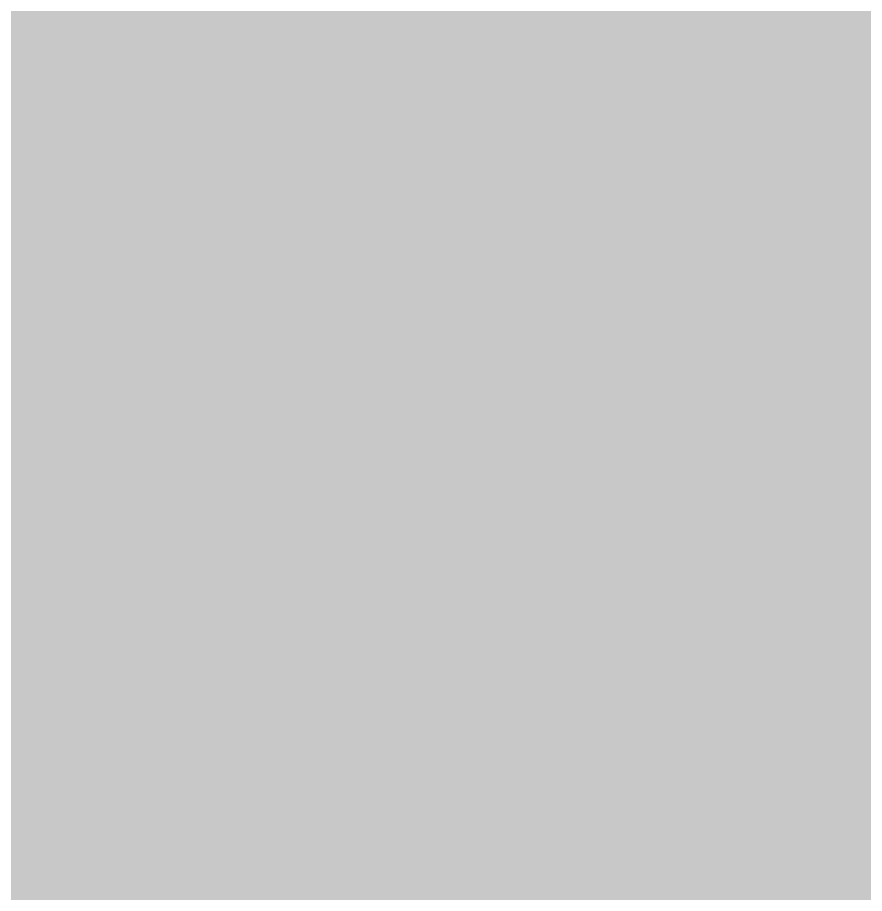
# Model space of a CAD drawing. Header units: millimetres. Extents: x -11450 to 1579, y -1115 to 3078.
# Drawn here: x -3999.71675 to -3999.68595, y 1100.7414 to 1100.77324 of the extents above; entities that cross this region are included whole.
import ezdxf

# ---------------------------------------------------------------- set-up
doc = ezdxf.new("R2010")
doc.units = ezdxf.units.MM
doc.layers.add('G-XREF-____-OTLN', color=8, linetype='Continuous', lineweight=9)
doc.layers.add('M-EQPM-____-OTLN', color=50, linetype='Continuous', lineweight=9)

# ---------------------------------------------------------------- blocks, each defined once
blk = doc.blocks.new('Filter column D940 26_01_26 - ASY SLM 1600 Filter column D940_iam-1452039-Разрез 11')
at = {"layer": 'G-XREF-____-OTLN'}
blk.add_open_spline([(-4207.697766, 1157.254539), (-4205.983076, 1161.353254), (-4202.356073, 1169.452568), (-4196.319314, 1181.317899), (-4189.744342, 1192.797688), (-4182.680686, 1203.836108), (-4175.213489, 1214.347205), (-4167.345089, 1224.375245), (-4159.051987, 1233.975162), (-4150.26716, 1243.221723), (-4141.047994, 1252.043167), (-4131.464007, 1260.381598), (-4121.437916, 1268.30412), (-4110.914263, 1275.832435), (-4099.839921, 1282.967284), (-4088.30182, 1289.618318), (-4076.364938, 1295.727805), (-4064.144528, 1301.230587), (-4051.625401, 1306.132682), (-4034.513783, 1311.860495), (-4012.664686, 1317.366956), (-3986.443074, 1321.259357), (-3960, 1322.565167), (-3933.556926, 1321.259357), (-3907.335314, 1317.366956), (-3885.486217, 1311.860495), (-3868.374599, 1306.132682), (-3855.855472, 1301.230587), (-3843.635062, 1295.727805), (-3831.69818, 1289.618318), (-3820.160079, 1282.967284), (-3809.085737, 1275.832435), (-3798.562084, 1268.30412), (-3788.535993, 1260.381598), (-3778.952006, 1252.043167), (-3769.73284, 1243.221723), (-3760.948013, 1233.975162), (-3752.654911, 1224.375245), (-3744.786511, 1214.347205), (-3737.319314, 1203.836108), (-3730.255658, 1192.797688), (-3723.680686, 1181.317899), (-3717.643927, 1169.452568), (-3712.203422, 1157.303597), (-3707.355785, 1144.860281), (-3703.109853, 1132.11534), (-3699.509077, 1119.178125), (-3696.574302, 1106.148251), (-3694.302588, 1093.071777), (-3692.142171, 1075.550621), (-3691.5, 1062.381423), (-3691.5, 1053.629897)], degree=3, knots=[-0.875, -0.875, -0.875, -0.875, -0.859375, -0.84375, -0.828125, -0.8125, -0.796875, -0.78125, -0.765625, -0.75, -0.734375, -0.71875, -0.703125, -0.6875, -0.671875, -0.65625, -0.640625, -0.625, -0.609375, -0.59375, -0.5625, -0.53125, -0.5, -0.46875, -0.4375, -0.40625, -0.390625, -0.375, -0.359375, -0.34375, -0.328125, -0.3125, -0.296875, -0.28125, -0.265625, -0.25, -0.234375, -0.21875, -0.203125, -0.1875, -0.171875, -0.15625, -0.140625, -0.125, -0.109375, -0.09375, -0.078125, -0.0625, -0.046875, -0.03125, 0, 0, 0, 0], dxfattribs=at)
blk = doc.blocks.new('Filter column D940 26_01_26 - Standard-1452046-Разрез 11')
blk.add_blockref('Filter column D940 26_01_26 - ASY SLM 1600 Filter column D940_iam-1452039-Разрез 11', (0, 0))
blk = doc.blocks.new('Filter column D940 26_01_26 - ASY SLM 1600 Filter column D940_iam-V168-Разрез 11')
at = {"layer": 'G-XREF-____-OTLN'}
h = blk.add_hatch(color=9, dxfattribs=at)
h.paths.add_polyline_path([(-4026.24588, 796.574317), (-4000.940199, 821.698844), (-3971.821068, 1009.923349), (-3961.938629, 1008.394494), (-3988.984952, 833.568507), (-3938.733508, 883.46022), (-3958.061371, 1008.394494), (-3948.178932, 1009.923349), (-3929.716895, 892.412286), (-3898.618584, 923.287976), (-3943.873381, 1011.322307), (-3934.979681, 1015.894189), (-3891.174149, 930.679119), (-3867.908714, 953.778005), (-3931.842913, 1018.173185), (-3924.74649, 1025.218807), (-3800.968494, 900.54834), (-3773.556563, 953.872877), (-3922.085514, 1028.881327), (-3917.577644, 1037.807643), (-3768.984563, 962.766806), (-3743.314351, 1013.446669), (-3916.379505, 1041.495135), (-3914.779692, 1051.366335), (-3738.15438, 1022.740879), (-3703.510581, 1090.133595), (-3914.779692, 1055.893459), (-3916.379505, 1065.764659), (-3699.103199, 1100.978375), (-3704.498416, 1124.998143), (-3711.618086, 1147.379802), (-3721.098954, 1168.675649), (-3917.577644, 1069.452151), (-3922.085514, 1078.378467), (-3725.55289, 1177.629202), (-3729.205389, 1184.462126), (-3783.556152, 1224.249344), (-3924.74649, 1082.040988), (-3931.842913, 1089.086609), (-3791.74709, 1230.245481), (-3843.94463, 1268.456442), (-3934.979681, 1091.365605), (-3943.873381, 1095.937487), (-3852.114215, 1274.436947), (-3907.21029, 1314.304813), (-3911.297423, 1315.010506), (-3914.50383, 1315.010506), (-3948.178932, 1097.336445), (-3958.061371, 1098.8653), (-3924.409533, 1316.388984), (-3954.553458, 1319.558019), (-3964.288906, 1319.537337), (-3980.552741, 1219.185927), (-3961.938629, 1098.8653), (-3971.821068, 1097.336445), (-3985.729848, 1187.242052), (-3994.678547, 1132.026624), (-3976.126619, 1095.937487), (-3985.020319, 1091.365605), (-3997.396611, 1115.255578), (-3999.746035, 1100.759117), (-3988.157087, 1089.086609), (-3995.25351, 1082.040988), (-4001.723514, 1088.557642), (-4002.960263, 1080.92663), (-3997.914486, 1078.378467), (-4002.422356, 1069.452151), (-4004.638532, 1070.571341), (-4004.99971, 1065.988187), (-4003.620495, 1065.764659), (-4005.220308, 1055.893459), (-4007.017359, 1055.893459), (-4007.819332, 1050.945114), (-4005.220308, 1051.366335), (-4003.620495, 1041.495135), (-4009.505455, 1040.541366), (-4010.619404, 1033.66806), (-4002.422356, 1037.807643), (-3997.914486, 1028.881327), (-4012.596882, 1021.466585), (-4015.253512, 1005.074599), (-3995.25351, 1025.218807), (-3988.157087, 1018.173185), (-4018.002532, 988.112547), (-4026.61307, 934.98365), (-3985.020319, 1015.894189), (-3976.126619, 1011.322307), (-4031.790176, 903.039775), (-4047.919725, 803.516939), (-4027.108555, 796.83603)])
h.paths.add_polyline_path([(-3867.857914, 804.888748), (-3852.866528, 810.167256), (-3845.284926, 814.339415), (-3843.948787, 816.93861), (-3867.857914, 863.449126), (-3867.857914, 806.129322)])
h.paths.add_polyline_path([(-4095.375116, 825.74673), (-4095.375116, 910.182087), (-4143.239496, 861.972593), (-4123.300219, 844.550795), (-4110.822481, 834.664743), (-4098.065466, 827.299912)])
h.paths.add_polyline_path([(-3838.32683, 827.875025), (-3805.775655, 891.196951), (-3867.857914, 953.726838), (-3867.857914, 885.321956), (-3840.471489, 832.047039)])
h.paths.add_polyline_path([(-4150.679971, 868.671682), (-4095.375116, 924.375299), (-4095.375116, 979.662836), (-4194.447057, 929.630619), (-4184.173381, 911.264237), (-4163.7286, 883.810249), (-4152.794353, 870.575383)])
h.paths.add_polyline_path([(-4198.900683, 938.584328), (-4166.805536, 954.792665), (-4166.805536, 1015.047927), (-4220.897203, 1006.281354), (-4215.413716, 981.972997), (-4208.309404, 959.715204), (-4200.265492, 941.64953)])
h.paths.add_polyline_path([(-4162.255312, 957.090568), (-4095.375116, 990.865666), (-4095.375116, 1026.624571), (-4129.340521, 1021.119838), (-4160.650237, 960.212927)])
h.paths.add_polyline_path([(-3959.838353, 1008.630187), (-3982.639845, 1014.739829), (-3999.051715, 1031.270032), (-4004.99971, 1053.791544), (-3998.890068, 1076.269742), (-3982.359865, 1092.681612), (-3959.838353, 1098.629607), (-3937.360155, 1092.519965), (-3920.948285, 1075.989762), (-3915.00029, 1053.46825), (-3921.109932, 1030.990052), (-3937.640135, 1014.578182), (-3958.925947, 1008.878182)])
h.paths.add_polyline_path([(-3960, 1011.670013), (-3938.869478, 1017.441074), (-3923.551733, 1033.054447), (-3918.082808, 1053.791544), (-3923.811177, 1074.760419), (-3939.42455, 1090.078165), (-3960.161647, 1095.547089), (-3981.130522, 1089.81872), (-3996.448267, 1074.205347), (-4001.917192, 1053.46825), (-3996.188823, 1032.499375), (-3980.57545, 1017.18163), (-3960.15087, 1011.709859)])
h.paths.add_polyline_path([(-4222.804199, 1016.10277), (-4166.805536, 1025.178407), (-4166.805536, 1082.081387), (-4222.803612, 1091.156929), (-4225.040465, 1068.451741), (-4224.7356, 1035.717766), (-4223.315188, 1021.292291)])
h.paths.add_polyline_path([(-4123.659565, 1032.171024), (-4095.375116, 1036.755052), (-4095.375116, 1070.504743), (-4103.294043, 1071.788154), (-4120.762013, 1037.807643)])
h.paths.add_polyline_path([(-4095.375116, 1080.635223), (-4095.375116, 1087.192872), (-4098.486881, 1081.139543)])
h.paths.add_polyline_path([(-4166.805536, 1092.211867), (-4166.805536, 1152.467129), (-4198.901046, 1168.675649), (-4210.048155, 1142.974032), (-4216.471037, 1121.802581), (-4220.896801, 1100.978375), (-4186.641781, 1095.426704)])
h.paths.add_polyline_path([(-4166.805536, 1163.66996), (-4166.805536, 1202.732553), (-4190.325217, 1185.340247), (-4194.44711, 1177.629202), (-4181.235004, 1170.95697)])
blk.add_arc((-3960, 1053.629897), 335, 134.83998755, 270.00146785, dxfattribs=at)
blk.add_arc((-3960, 1053.629897), 335, 134.83998755, 270.00146785, dxfattribs=at)
blk = doc.blocks.new('Filter column D940 26_01_26 - Standard-V169-Разрез 11')
blk.add_blockref('Filter column D940 26_01_26 - ASY SLM 1600 Filter column D940_iam-V168-Разрез 11', (0, 0))

msp = doc.modelspace()

# ---------------------------------------------------------------- block references
at = {"layer": 'M-EQPM-____-OTLN'}
for name in ['Filter column D940 26_01_26 - Standard-1452046-Разрез 11', 'Filter column D940 26_01_26 - Standard-V169-Разрез 11']:
    msp.add_blockref(name, (0, 0), dxfattribs=at)

doc.saveas('drawing.dxf')
